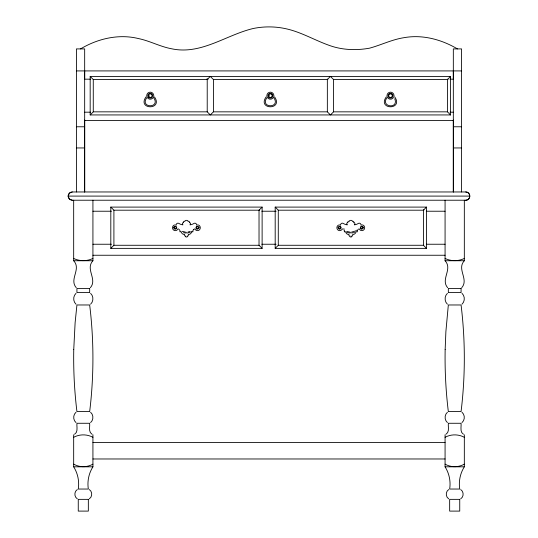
<?xml version="1.0" encoding="UTF-8"?>
<svg xmlns="http://www.w3.org/2000/svg" width="538" height="538" viewBox="0 0 538 538"><rect width="100%" height="100%" fill="white"/><g stroke="black" fill="none" stroke-linecap="round" stroke-linejoin="round"><path stroke-width="0.81" d="M84.674 120.048L84.674 191.965L84.674 48.911L76.423 48.911L76.423 191.965M84.674 70.915L84.674 79.173L90.552 79.173M453.326 120.048L453.326 191.965L453.326 48.911L461.577 48.911L461.577 191.965M453.326 70.915L453.326 79.173L449.97 79.173M350.682 233.021L350.689 232.214M72.294 200.223A4.129 4.129 0 0 1 68.165 196.094L69.375 193.176L72.294 191.965L465.706 191.965C471.006 191.77 471.006 200.425 465.706 200.223L72.294 200.223L69.375 199.013L68.165 196.094A4.129 4.129 0 0 1 72.294 191.965M92.926 434.765L92.926 466.816C88.783 473.353 87.122 481.396 88.34 489.042L78.259 489.042C79.476 481.396 77.815 473.353 73.672 466.816L73.672 434.765M464.328 434.765L464.328 466.816C460.185 473.353 458.524 481.396 459.741 489.042L449.66 489.042C450.878 481.396 449.217 473.353 445.074 466.816L445.074 434.765M92.926 200.223L92.926 260.748C85.038 269.141 97.701 279.336 90.344 287.695M464.328 200.223L464.328 260.748C456.446 269.141 469.109 279.336 461.745 287.695M145.939 96.941C136.968 110.061 163.458 110.061 154.487 96.941M146.733 97.734C139.436 108.414 160.99 108.414 153.693 97.734M266.068 96.941C257.103 110.061 283.587 110.061 274.622 96.941M266.868 97.734C259.565 108.414 281.125 108.414 273.829 97.734M386.203 96.941C377.239 110.061 403.722 110.061 394.757 96.941M386.997 97.734C379.989 107.008 399.109 109.53 394.744 98.757M75.986 293.358C72.939 296.156 72.939 301.408 75.986 304.205M90.613 304.205C93.659 301.408 93.659 296.156 90.613 293.358M447.387 293.358C444.341 296.156 444.341 301.408 447.387 304.205M462.014 304.205C465.061 301.408 465.061 296.156 462.014 293.358M75.992 412.269C72.939 414.845 72.939 420.003 75.992 422.579M90.606 422.579C93.652 420.003 93.652 414.845 90.606 412.269M447.394 412.269C444.348 414.845 444.348 420.003 447.394 422.579M462.007 422.579C465.061 420.003 465.061 414.845 462.007 412.269M90.176 114.937L93.269 111.843L93.269 79.516L90.176 76.423L450.575 76.423L450.575 114.937L90.176 114.937L90.176 76.423M207.217 111.843L207.217 79.516L210.311 76.423L213.404 79.516L213.404 111.843L210.311 114.937L207.217 111.843L93.269 111.843M110.808 248.368L113.908 245.274L259.027 245.274L262.12 248.368L262.12 207.096L110.808 207.096L110.808 248.368L262.12 248.368M327.346 111.843L327.346 79.516L330.44 76.423L333.54 79.516L333.54 111.843L330.44 114.937L327.346 111.843L213.404 111.843M262.12 207.096L259.027 210.197L259.027 245.274M275.187 248.368L278.287 245.274L423.406 245.274L426.5 248.368L426.5 207.096L275.187 207.096L275.187 248.368L426.5 248.368M450.575 76.423L447.481 79.516L447.481 111.843L450.575 114.937M426.5 207.096L423.406 210.197L423.406 245.274M355.961 230.641L356.479 230.19M77.297 489.56C74.056 491.584 74.056 496.816 77.297 498.84M89.301 498.84C92.543 496.816 92.543 491.584 89.301 489.56M448.699 489.56C445.457 491.584 445.457 496.816 448.699 498.84M460.703 498.84C463.944 496.816 463.944 491.584 460.703 489.56M74.567 434.247C78.366 432.027 76.551 426.674 76.927 423.272L89.671 423.272C90.048 426.674 88.225 432.027 92.025 434.247M445.975 434.247C449.775 432.027 447.952 426.674 448.329 423.272L461.073 423.272C461.449 426.674 459.634 432.027 463.433 434.247M80.545 48.911C97.755 38.628 118.723 33.686 138.468 38.568C149.752 40.861 160.015 46.598 171.326 48.716C200.869 55.226 225.698 35.131 252.968 28.561A77.633 77.633 0 0 1 269 26.9A77.633 77.633 0 0 1 285.039 28.554C300.439 31.688 314.037 39.933 328.705 45.192C341.731 50.061 356.001 50.639 369.593 48.164C381.227 44.984 392.189 39.456 404.206 37.647C422.619 34.358 441.57 39.536 457.455 48.911M355.362 231.037L351.57 232.08M92.926 464.153C86.961 467.542 79.637 467.542 73.672 464.153M464.328 464.153C458.363 467.542 451.039 467.542 445.074 464.153M73.672 437.286C79.678 434.072 86.914 434.072 92.926 437.286M445.074 437.286C451.086 434.072 458.322 434.072 464.328 437.286M190.311 231.374L188.011 232.006M92.926 258.469C86.847 261.381 79.752 261.381 73.672 258.469M464.328 258.469C458.248 261.381 451.153 261.381 445.074 258.469M190.183 232.51L187.271 233.021M354.562 232.51L351.65 233.021M76.423 70.915L461.577 70.915M206.457 79.173L208.105 79.173M93.269 79.516L207.614 79.516L207.614 79.12M213.404 79.516L327.743 79.516L327.743 79.12M333.54 79.516L447.878 79.516L447.878 79.12M333.54 111.843L447.481 111.843M84.674 112.186L90.552 112.186M449.97 112.186L453.326 112.186M84.674 120.438L453.326 120.438M76.423 126.773L84.674 126.773M453.326 126.773L461.577 126.773M76.423 147.95L84.674 147.95M453.326 147.95L461.577 147.95M68.165 196.094L469.835 196.094A4.129 4.129 0 0 1 465.706 200.223M110.808 207.096L113.908 210.197L259.424 210.197L259.424 209.793M275.187 207.096L278.287 210.197L423.81 210.197L423.81 209.793M92.926 211.226L111.42 211.226M261.858 211.226L276.142 211.226M426.325 211.226L445.074 211.226M191.541 231.811L192.94 231.811A2.381 2.381 0 0 1 193.297 229.914M92.926 244.239L111.42 244.239M261.858 244.239L276.142 244.239M426.325 244.239L445.074 244.239M92.926 255.247L445.074 255.247M73.672 200.223L73.672 260.748L92.926 260.748M445.074 200.223L445.074 260.748L464.328 260.748M92.926 442.465L445.074 442.465M92.926 458.975L445.074 458.975M73.672 466.816L92.926 466.816M445.074 466.816L464.328 466.816M349.801 232.08L346.674 231.374M349.72 233.021L346.808 232.51M185.422 232.08L182.295 231.374M183.364 232.766L186.303 233.021L186.309 232.214M447.656 287.695C440.299 279.336 452.962 269.141 445.074 260.748M76.255 287.695C68.891 279.336 81.554 269.141 73.672 260.748M343.883 228.637L344.118 229.181M269.02 95.28L269.289 95.925M148.918 95.347L149.288 96.241M363.466 227.036L363.466 227.984M338.079 227.036L338.079 227.984M278.287 210.197L278.287 245.274M199.08 227.036L199.08 227.984M173.7 227.036L173.7 227.984M113.908 210.197L113.908 245.274M387.104 96.591A3.524 3.524 0 0 1 390.507 92.159A3.524 3.524 0 0 1 393.91 96.591M393.56 97.439A3.524 3.524 0 0 1 387.461 97.439M392.034 96.558A1.762 1.762 0 0 1 388.981 96.558M388.745 95.677A1.762 1.762 0 0 1 390.736 93.935A1.762 1.762 0 0 1 392.209 96.134M266.976 96.591A3.524 3.524 0 0 1 270.379 92.159A3.524 3.524 0 0 1 273.775 96.591M273.425 97.439A3.524 3.524 0 0 1 267.325 97.439M271.898 96.558A1.762 1.762 0 0 1 268.852 96.558M268.677 96.134A1.762 1.762 0 0 1 270.379 93.915A1.762 1.762 0 0 1 272.073 96.134M146.84 96.591A3.524 3.524 0 0 1 150.243 92.159A3.524 3.524 0 0 1 153.646 96.591M153.29 97.439A3.524 3.524 0 0 1 147.19 97.439M151.77 96.558A1.762 1.762 0 0 1 148.892 96.813A1.762 1.762 0 0 1 149.638 94.022A1.762 1.762 0 0 1 152.005 95.677M465.706 191.965A4.129 4.129 0 0 1 469.835 196.094M344.246 230.506A2.387 2.387 0 0 1 344.307 231.811L345.719 231.811A2.912 2.912 0 0 0 348.96 234.427L348.96 235.335A0.699 0.699 0 0 0 349.996 235.953L349.996 236.646A0.693 0.693 0 0 0 350.843 236.942A0.686 0.686 0 0 0 351.691 236.646L351.691 235.953A0.699 0.699 0 0 0 352.713 235.335L352.713 234.427A2.892 2.892 0 0 0 355.914 231.811L357.319 231.811A2.381 2.381 0 0 1 357.38 230.506M342.941 229.08A2.387 2.387 0 0 0 342.303 228.899A2.771 2.771 0 0 1 337.38 229.396L337.131 228.899A3.08 3.08 0 0 1 337.38 226.074A2.475 2.475 0 0 1 340.561 225.187A1.802 1.802 0 0 1 343.331 223.445A8.776 8.776 0 0 0 347.346 224.837A1.278 1.278 0 0 1 346.949 223.062A0.794 0.794 0 0 1 347.951 222.772A0.962 0.962 0 0 1 349.256 221.407A1.251 1.251 0 0 1 350.843 220.398A1.244 1.244 0 0 1 352.417 221.407A0.955 0.955 0 0 1 353.701 222.766A0.78 0.78 0 0 1 354.703 223.062A1.278 1.278 0 0 1 354.307 224.837A8.628 8.628 0 0 0 358.288 223.445A1.789 1.789 0 0 1 361.018 225.187A2.441 2.441 0 0 1 364.172 226.074A3.107 3.107 0 0 1 364.441 228.872L364.172 229.396A2.737 2.737 0 0 1 359.303 228.899A2.381 2.381 0 0 0 358.12 229.423M343.95 229.914A2.387 2.387 0 0 1 344.118 230.197M357.508 230.197A2.381 2.381 0 0 1 357.676 229.914M179.988 231.152A2.387 2.387 0 0 1 179.927 231.811L181.34 231.811A2.912 2.912 0 0 0 184.581 234.427L184.581 235.335A0.699 0.699 0 0 0 185.617 235.953L185.617 236.646A0.693 0.693 0 0 0 186.464 236.942A0.686 0.686 0 0 0 187.305 236.646L187.305 235.953A0.699 0.699 0 0 0 188.334 235.335L188.334 234.427A2.892 2.892 0 0 0 191.528 231.811M178.851 229.228A2.387 2.387 0 0 0 177.923 228.899A2.771 2.771 0 0 1 173.001 229.396L172.752 228.899A3.08 3.08 0 0 1 173.001 226.074A2.475 2.475 0 0 1 176.182 225.187A1.802 1.802 0 0 1 178.952 223.445A8.776 8.776 0 0 0 182.967 224.837A1.278 1.278 0 0 1 182.57 223.062A0.794 0.794 0 0 1 183.572 222.772A0.962 0.962 0 0 1 184.877 221.407A1.251 1.251 0 0 1 186.464 220.398A1.244 1.244 0 0 1 188.031 221.407A0.955 0.955 0 0 1 189.322 222.766A0.78 0.78 0 0 1 190.324 223.062A1.278 1.278 0 0 1 189.927 224.837A8.628 8.628 0 0 0 193.909 223.445A1.789 1.789 0 0 1 196.639 225.187A2.441 2.441 0 0 1 199.793 226.074A3.107 3.107 0 0 1 200.062 228.872L199.793 229.396A2.737 2.737 0 0 1 194.924 228.899A2.381 2.381 0 0 0 194.003 229.228M179.362 229.652A2.387 2.387 0 0 1 179.571 229.914M179.867 230.506A2.387 2.387 0 0 1 179.948 230.822M193.498 229.652A2.381 2.381 0 0 1 193.734 229.423M73.76 349.37C73.356 370.144 74.412 390.951 76.927 411.577L89.671 411.577C93.995 376.217 93.995 340.332 89.671 304.972L76.927 304.972L75.118 322.692L73.76 349.37M445.161 349.37C444.758 370.144 445.82 390.951 448.329 411.577L461.073 411.577C465.397 376.217 465.397 340.332 461.073 304.972L448.329 304.972L445.888 331.576L445.161 349.37M89.671 288.462L76.927 288.462L76.927 292.591L89.671 292.591L89.671 288.462M461.073 288.462L448.329 288.462L448.329 292.591L461.073 292.591L461.073 288.462M88.34 499.358L78.259 499.358L78.259 511.1L88.34 511.1L88.34 499.358M459.741 499.358L449.66 499.358L449.66 511.1L459.741 511.1L459.741 499.358M389.317 97.748A2.387 2.387 0 0 0 392.895 95.677A2.387 2.387 0 0 0 389.317 93.612A2.387 2.387 0 0 0 389.317 97.748M269.182 97.748A2.387 2.387 0 0 0 272.766 95.677A2.387 2.387 0 0 0 269.182 93.612A2.387 2.387 0 0 0 269.182 97.748M148.555 97.365A2.387 2.387 0 0 0 152.55 96.295A2.387 2.387 0 0 0 149.625 93.37A2.387 2.387 0 0 0 148.555 97.365M361.22 228.603A1.009 1.009 0 0 0 362.733 227.729A1.009 1.009 0 0 0 361.22 226.854A1.009 1.009 0 0 0 361.22 228.603M361.038 228.919A1.379 1.379 0 0 0 363.103 227.729A1.379 1.379 0 0 0 361.038 226.538A1.379 1.379 0 0 0 361.038 228.919M339.209 228.603A1.009 1.009 0 0 0 340.722 227.729A1.009 1.009 0 0 0 339.209 226.854A1.009 1.009 0 0 0 339.209 228.603M339.027 228.919A1.379 1.379 0 0 0 341.092 227.729A1.379 1.379 0 0 0 339.027 226.538A1.379 1.379 0 0 0 339.027 228.919M196.841 228.603A1.009 1.009 0 0 0 198.354 227.729A1.009 1.009 0 0 0 196.841 226.854A1.009 1.009 0 0 0 196.841 228.603M196.659 228.919A1.379 1.379 0 0 0 198.724 227.729A1.379 1.379 0 0 0 196.659 226.538A1.379 1.379 0 0 0 196.659 228.919M174.83 228.603A1.009 1.009 0 0 0 176.343 227.729A1.009 1.009 0 0 0 174.83 226.854A1.009 1.009 0 0 0 174.83 228.603M174.648 228.919A1.379 1.379 0 0 0 176.713 227.729A1.379 1.379 0 0 0 174.648 226.538A1.379 1.379 0 0 0 174.648 228.919"/></g></svg>
